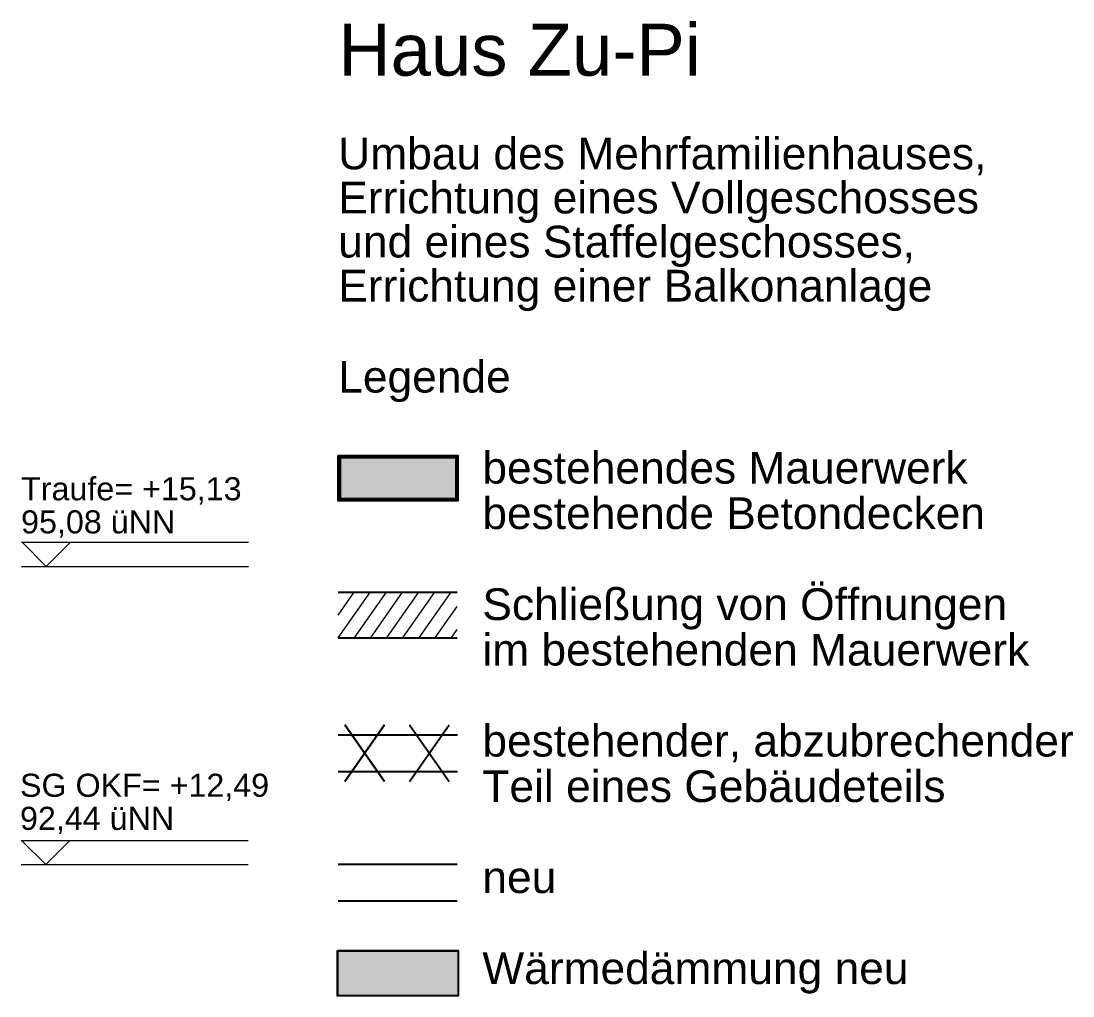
# Model space of a CAD drawing. Header units: millimetres. Extents: x 6 to 41668, y 1529 to 28527.
# Drawn here: x 32409 to 41668, y 19940 to 28527 of the extents above; entities that cross this region are included whole.
import ezdxf

# ---------------------------------------------------------------- set-up
doc = ezdxf.new("R2010")
doc.units = ezdxf.units.MM
doc.header["$LTSCALE"] = 50
for name, color, linetype in [('05_Linien_stark', 7, 'Continuous'), ('10_Text', 7, 'Continuous'), ('12_Plankopf', 140, 'Continuous')]:
    doc.layers.add(name, color=color, linetype=linetype)
doc.styles.add('PLAN', font='arial.ttf')

msp = doc.modelspace()

# ---------------------------------------------------------------- hatches: boundary and pattern name
at = {"layer": '12_Plankopf'}
for points in [[(35201.4, 24700.1), (36254.7, 24700.1), (36254.7, 24300.1), (35201.4, 24300.1)], [(35195.2, 20339.9), (36257.8, 20339.9), (36257.8, 19939.9), (35195.2, 19939.9)]]:
    msp.add_hatch(color=7, dxfattribs=at).paths.add_polyline_path(points)

# ---------------------------------------------------------------- linework, layer by layer
at = {"layer": '05_Linien_stark', "lineweight": 15}
for p, q in [((32413, 23935.6), (34411.5, 23935.6)), ((32631.2, 23723), (32417.9, 23936.4)), ((32631.6, 23724.5), (32839.9, 23932.8)), ((32412.4, 23723.3), (34411, 23723.3)), ((32409.3, 21309.6), (34407.8, 21309.6)), ((32627.5, 21097), (32414.1, 21310.4)), ((32627.9, 21098.6), (32836.1, 21306.8)), ((32408.7, 21097.3), (34407.2, 21097.3))]:
    msp.add_line(p, q, dxfattribs=at)
at = {"layer": '12_Plankopf', "lineweight": 15}
for p, q in [((35200, 23093.6), (35483.8, 23500.2)), ((35200, 23293.6), (35342, 23496.9)), ((35342, 23090.3), (35626, 23496.9)), ((35483.8, 23090.3), (35767.8, 23496.9)), ((35626, 23090.3), (35909.6, 23496.9)), ((35767.8, 23090.3), (36051.8, 23496.9)), ((35909.6, 23090.3), (36193.6, 23496.9)), ((36051.8, 23090.3), (36247.2, 23370.5)), ((36193.6, 23090.3), (36247.2, 23167.2))]:
    msp.add_line(p, q, dxfattribs=at)
at = {"layer": '12_Plankopf', "lineweight": 25}
for p, q in [((35200, 23496.9), (36247.2, 23496.9)), ((35200, 23093.6), (36247.2, 23093.6)), ((35826.7, 21828.3), (36177, 22328.3)), ((35826.7, 22328.3), (36177, 21828.3)), ((35200, 22240.5), (36250, 22240.5)), ((35200, 21917.4), (36250, 21917.4)), ((35200, 21100.1), (36247.6, 21100.1)), ((35200, 20777.1), (36247.6, 20777.1))]:
    msp.add_line(p, q, dxfattribs=at)
at = {"layer": '12_Plankopf', "lineweight": 30}
for p, q in [((35258.3, 21828.3), (35608.3, 22328.3)), ((35258.3, 22328.3), (35608.3, 21828.3))]:
    msp.add_line(p, q, dxfattribs=at)
at = {"layer": '12_Plankopf'}
for points in [[(35201.4, 24700.1), (36254.7, 24700.1), (36254.7, 24300.1), (35201.4, 24300.1)], [(35195.2, 20339.9), (36257.8, 20339.9), (36257.8, 19939.9), (35195.2, 19939.9)]]:
    msp.add_lwpolyline(points, close=True, dxfattribs=at)
at = {"layer": '12_Plankopf', "lineweight": 50}
msp.add_lwpolyline([(35212.8, 24688.7), (36243.2, 24688.7), (36243.2, 24311.6), (35212.8, 24311.6)], close=True, dxfattribs=at)
at = {"layer": '12_Plankopf', "lineweight": 18}
msp.add_lwpolyline([(35199.6, 20335.5), (36253.4, 20335.5), (36253.4, 19944.3), (35199.6, 19944.3)], close=True, dxfattribs=at)

# ---------------------------------------------------------------- texts
at = {"layer": '10_Text', "style": 'PLAN'}
for s, p in [('Traufe= +15,13', (32409.1, 24305.5)), ('95,08 üNN', (32409.1, 24014)), ('SG OKF= +12,49', (32399.4, 21694.3)), ('92,44 üNN', (32399.4, 21402.9))]:
    msp.add_text(s, height=203.2, dxfattribs=at).set_placement(p)
at = {"layer": '12_Plankopf', "style": 'PLAN'}
for s, height, p in [('Haus Zu-Pi', 456.97, (35200.6, 28045.6)), ('Umbau des Mehrfamilienhauses,', 279.4, (35200.6, 27220.4)), ('Errichtung eines Vollgeschosses', 279.4, (35200.6, 26832.3)), ('und eines Staffelgeschosses,', 279.4, (35200.6, 26444.3)), ('Errichtung einer Balkonanlage', 279.4, (35200.6, 26056.2)), ('Legende', 279.26, (35200.6, 25254.7)), ('bestehendes Mauerwerk', 279.262, (36469.3, 24453.2)), ('bestehende Betondecken', 279.262, (36469.3, 24052.4)), ('Schließung von Öffnungen', 279.262, (36469.3, 23251)), ('im bestehenden Mauerwerk', 279.262, (36469.3, 22850.2)), ('bestehender, abzubrechender', 279.262, (36469.3, 22048.7)), ('Teil eines Gebäudeteils', 279.262, (36469.3, 21648)), ('neu', 279.26, (36469.3, 20846.4)), ('Wärmedämmung neu', 279.262, (36469.3, 20045))]:
    msp.add_text(s, height=height, dxfattribs=at).set_placement(p)

doc.saveas('drawing.dxf')
